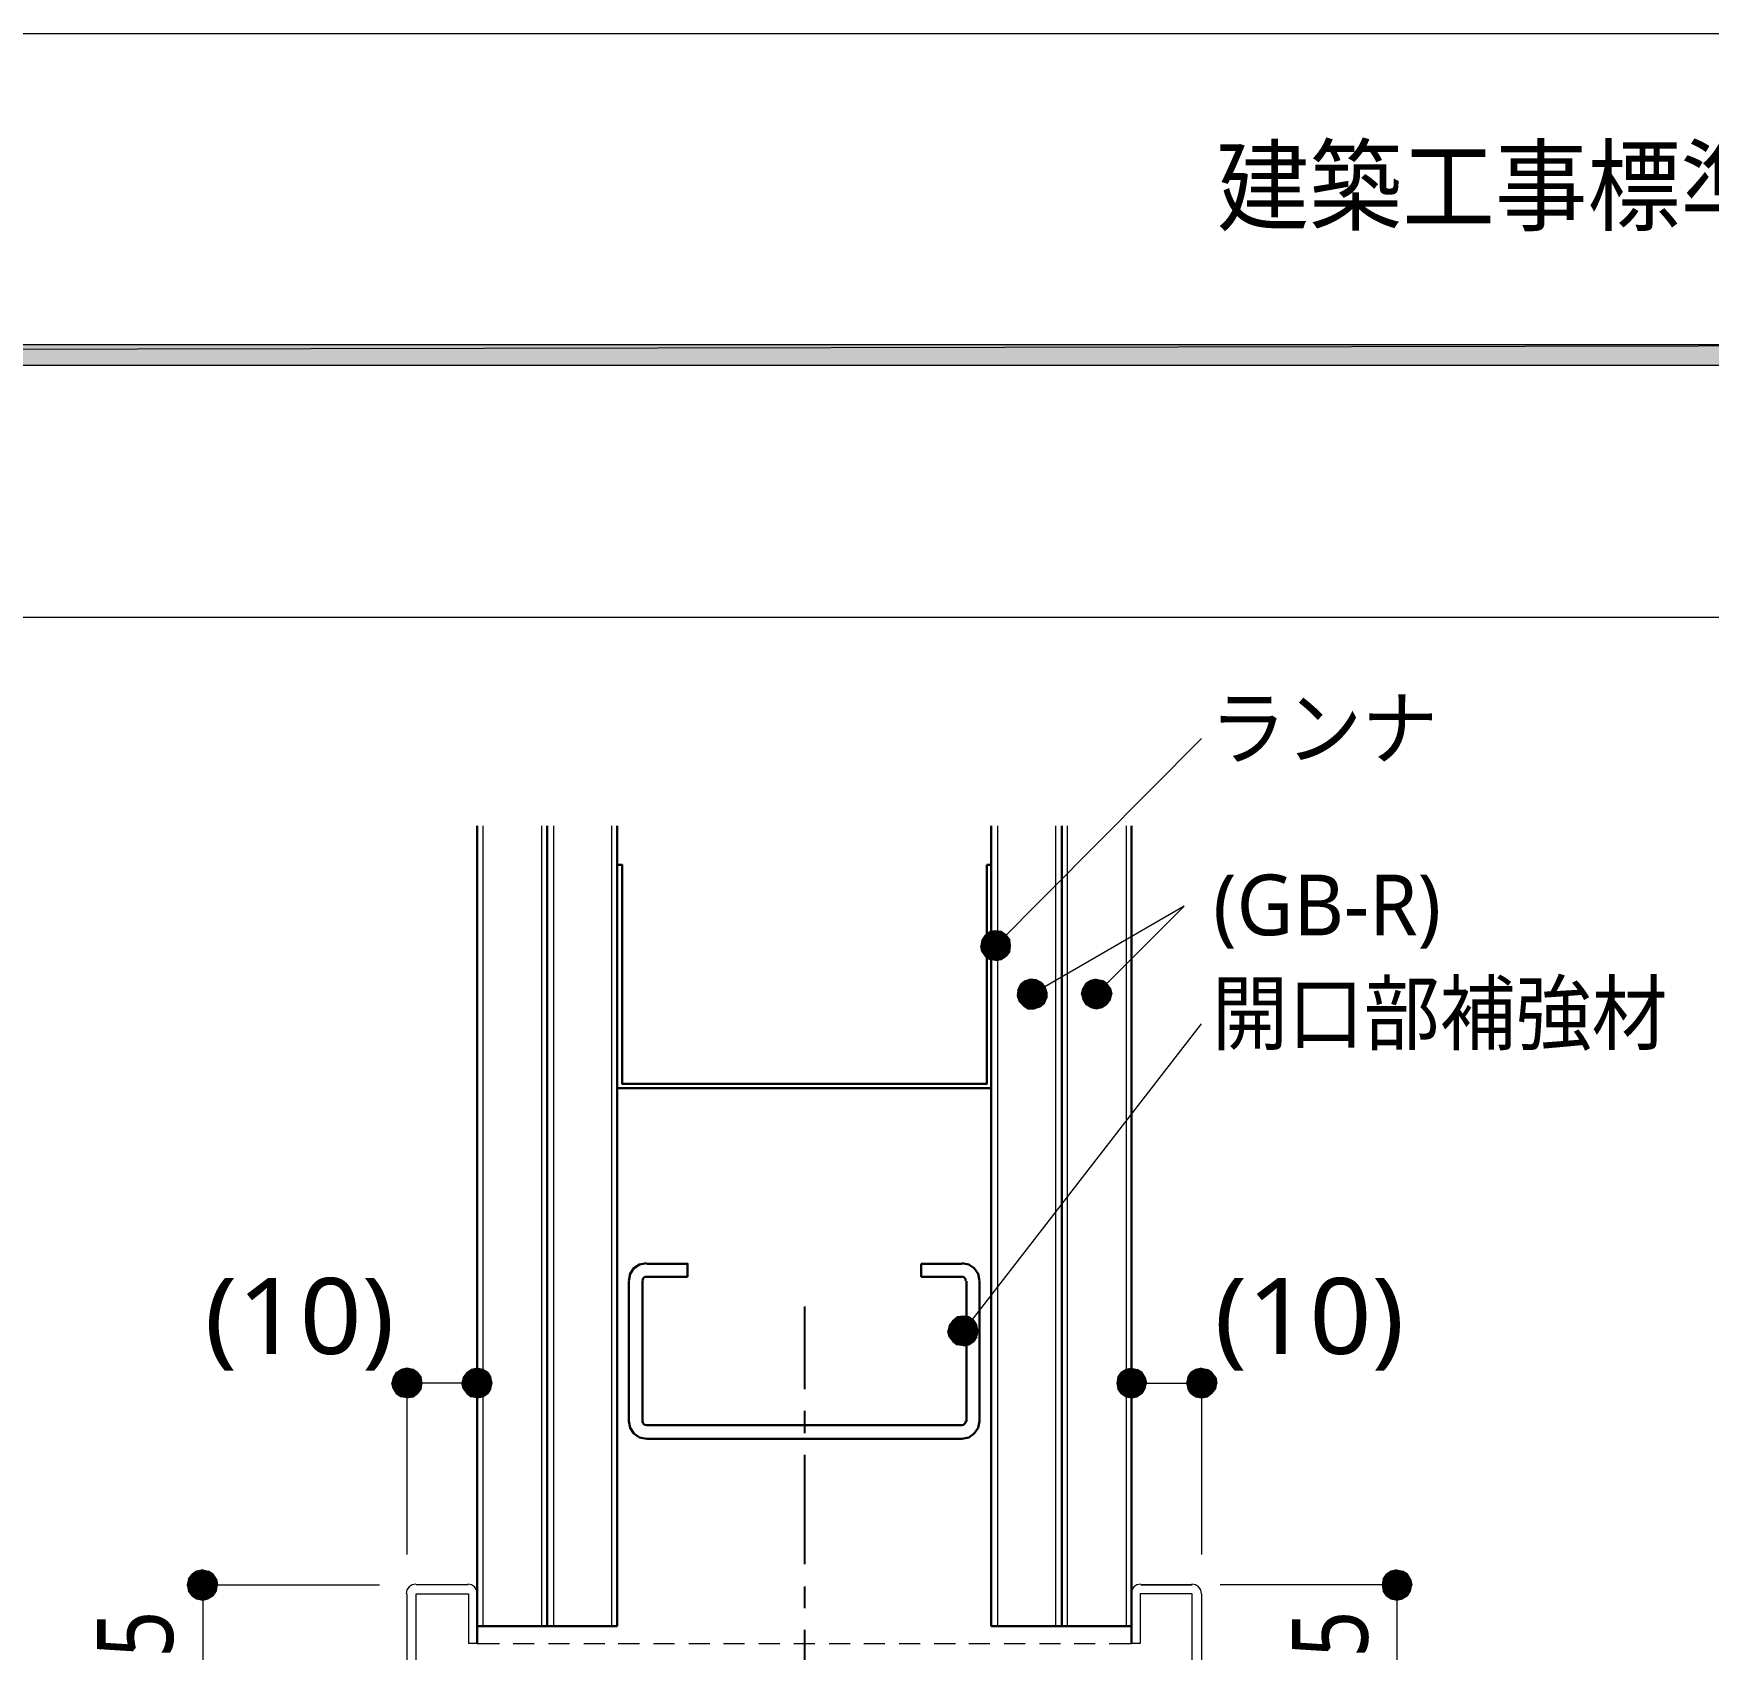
# Model space of a CAD drawing. Header units: millimetres. Extents: x 0 to 420, y 0 to 297.
# Drawn here: x 307.5 to 364.8, y 241.7 to 297 of the extents above; entities that cross this region are included whole.
import ezdxf
from ezdxf.enums import TextEntityAlignment as Align

# ---------------------------------------------------------------- set-up
doc = ezdxf.new("R2010")
doc.units = ezdxf.units.MM
doc.styles.add('kst32b', font='NotoSansJP-Variable.ttf')

msp = doc.modelspace()

# ---------------------------------------------------------------- hatches: boundary and pattern name
h = msp.add_hatch(color=7)
h.paths.add_polyline_path([(394.166, 285.623), (394.166, 286.321), (26.183, 285.623), (394.166, 285.623)])
h.paths.add_polyline_path([(394.166, 286.321), (26.183, 285.623), (26.183, 286.321), (394.166, 286.321)])
h = msp.add_hatch(color=7)
h.paths.add_polyline_path([(340.445, 266.255), (340.254, 266.234), (340.445, 265.747), (340.445, 266.255)])
h.paths.add_polyline_path([(340.254, 266.234), (340.445, 265.747), (340.085, 266.107), (340.254, 266.234)])
h.paths.add_polyline_path([(340.445, 265.747), (340.085, 266.107), (339.979, 265.938), (340.445, 265.747)])
for points in [[(340.635, 266.234), (340.445, 266.255), (340.445, 265.747), (340.635, 266.234)], [(341.63, 264.604), (341.439, 264.541), (341.694, 264.096), (341.63, 264.604)], [(343.704, 264.562), (343.535, 264.456), (343.895, 264.096), (343.704, 264.562)], [(339.535, 253.047), (339.344, 253.069), (339.344, 252.561), (339.535, 253.047)], [(320.506, 251.248), (320.294, 251.291), (320.294, 250.783), (320.506, 251.248)], [(322.898, 251.248), (322.707, 251.291), (322.707, 250.783), (322.898, 251.248)], [(344.911, 250.317), (345.101, 250.275), (345.101, 250.783), (344.911, 250.317)], [(347.303, 250.317), (347.493, 250.275), (347.493, 250.783), (347.303, 250.317)], [(313.097, 243.396), (313.309, 243.353), (313.309, 243.882), (313.097, 243.396)], [(353.991, 243.396), (354.182, 243.353), (354.182, 243.882), (353.991, 243.396)]]:
    msp.add_hatch(color=7).paths.add_polyline_path(points)
h = msp.add_hatch(color=7)
h.paths.add_polyline_path([(340.953, 265.747), (340.931, 265.938), (340.445, 265.747), (340.953, 265.747)])
h.paths.add_polyline_path([(340.931, 265.938), (340.445, 265.747), (340.804, 266.107), (340.931, 265.938)])
h.paths.add_polyline_path([(340.445, 265.747), (340.804, 266.107), (340.635, 266.234), (340.445, 265.747)])
h = msp.add_hatch(color=7)
h.paths.add_polyline_path([(339.979, 265.938), (339.937, 265.747), (340.445, 265.747), (339.979, 265.938)])
h.paths.add_polyline_path([(339.937, 265.747), (340.445, 265.747), (339.979, 265.557), (339.937, 265.747)])
h.paths.add_polyline_path([(340.445, 265.747), (339.979, 265.557), (340.085, 265.388), (340.445, 265.747)])
h = msp.add_hatch(color=7)
h.paths.add_polyline_path([(340.085, 265.388), (340.254, 265.282), (340.445, 265.747), (340.085, 265.388)])
h.paths.add_polyline_path([(340.254, 265.282), (340.445, 265.747), (340.445, 265.239), (340.254, 265.282)])
h.paths.add_polyline_path([(340.445, 265.747), (340.445, 265.239), (340.635, 265.282), (340.445, 265.747)])
h = msp.add_hatch(color=7)
h.paths.add_polyline_path([(340.635, 265.282), (340.804, 265.388), (340.445, 265.747), (340.635, 265.282)])
h.paths.add_polyline_path([(340.804, 265.388), (340.445, 265.747), (340.931, 265.557), (340.804, 265.388)])
h.paths.add_polyline_path([(340.445, 265.747), (340.931, 265.557), (340.953, 265.747), (340.445, 265.747)])
h = msp.add_hatch(color=7)
h.paths.add_polyline_path([(341.439, 264.541), (341.291, 264.414), (341.694, 264.096), (341.439, 264.541)])
h.paths.add_polyline_path([(341.291, 264.414), (341.694, 264.096), (341.207, 264.223), (341.291, 264.414)])
h.paths.add_polyline_path([(341.694, 264.096), (341.207, 264.223), (341.186, 264.033), (341.694, 264.096)])
h = msp.add_hatch(color=7)
h.paths.add_polyline_path([(342.138, 264.35), (342.011, 264.499), (341.694, 264.096), (342.138, 264.35)])
h.paths.add_polyline_path([(342.011, 264.499), (341.694, 264.096), (341.842, 264.583), (342.011, 264.499)])
h.paths.add_polyline_path([(341.694, 264.096), (341.842, 264.583), (341.63, 264.604), (341.694, 264.096)])
h = msp.add_hatch(color=7)
h.paths.add_polyline_path([(342.117, 263.779), (342.202, 263.97), (341.694, 264.096), (342.117, 263.779)])
h.paths.add_polyline_path([(342.202, 263.97), (341.694, 264.096), (342.202, 264.16), (342.202, 263.97)])
h.paths.add_polyline_path([(341.694, 264.096), (342.202, 264.16), (342.138, 264.35), (341.694, 264.096)])
h = msp.add_hatch(color=7)
h.paths.add_polyline_path([(343.535, 264.456), (343.429, 264.287), (343.895, 264.096), (343.535, 264.456)])
h.paths.add_polyline_path([(343.429, 264.287), (343.895, 264.096), (343.387, 264.096), (343.429, 264.287)])
h.paths.add_polyline_path([(343.895, 264.096), (343.387, 264.096), (343.429, 263.906), (343.895, 264.096)])
h = msp.add_hatch(color=7)
h.paths.add_polyline_path([(344.255, 264.456), (344.106, 264.562), (343.895, 264.096), (344.255, 264.456)])
h.paths.add_polyline_path([(344.106, 264.562), (343.895, 264.096), (343.895, 264.604), (344.106, 264.562)])
h.paths.add_polyline_path([(343.895, 264.096), (343.895, 264.604), (343.704, 264.562), (343.895, 264.096)])
h = msp.add_hatch(color=7)
h.paths.add_polyline_path([(344.382, 263.906), (344.424, 264.096), (343.895, 264.096), (344.382, 263.906)])
h.paths.add_polyline_path([(344.424, 264.096), (343.895, 264.096), (344.382, 264.287), (344.424, 264.096)])
h.paths.add_polyline_path([(343.895, 264.096), (344.382, 264.287), (344.255, 264.456), (343.895, 264.096)])
h = msp.add_hatch(color=7)
h.paths.add_polyline_path([(341.186, 264.033), (341.249, 263.842), (341.694, 264.096), (341.186, 264.033)])
h.paths.add_polyline_path([(341.249, 263.842), (341.694, 264.096), (341.397, 263.694), (341.249, 263.842)])
h.paths.add_polyline_path([(341.694, 264.096), (341.397, 263.694), (341.566, 263.588), (341.694, 264.096)])
h = msp.add_hatch(color=7)
h.paths.add_polyline_path([(341.566, 263.588), (341.778, 263.588), (341.694, 264.096), (341.566, 263.588)])
h.paths.add_polyline_path([(341.778, 263.588), (341.694, 264.096), (341.947, 263.652), (341.778, 263.588)])
h.paths.add_polyline_path([(341.694, 264.096), (341.947, 263.652), (342.117, 263.779), (341.694, 264.096)])
h = msp.add_hatch(color=7)
h.paths.add_polyline_path([(343.429, 263.906), (343.535, 263.737), (343.895, 264.096), (343.429, 263.906)])
h.paths.add_polyline_path([(343.535, 263.737), (343.895, 264.096), (343.704, 263.631), (343.535, 263.737)])
h.paths.add_polyline_path([(343.895, 264.096), (343.704, 263.631), (343.895, 263.588), (343.895, 264.096)])
h = msp.add_hatch(color=7)
h.paths.add_polyline_path([(343.895, 263.588), (344.106, 263.631), (343.895, 264.096), (343.895, 263.588)])
h.paths.add_polyline_path([(344.106, 263.631), (343.895, 264.096), (344.255, 263.737), (344.106, 263.631)])
h.paths.add_polyline_path([(343.895, 264.096), (344.255, 263.737), (344.382, 263.906), (343.895, 264.096)])
h = msp.add_hatch(color=7)
h.paths.add_polyline_path([(339.344, 253.069), (339.132, 253.047), (339.344, 252.561), (339.344, 253.069)])
h.paths.add_polyline_path([(339.132, 253.047), (339.344, 252.561), (338.984, 252.921), (339.132, 253.047)])
h.paths.add_polyline_path([(339.344, 252.561), (338.984, 252.921), (338.857, 252.751), (339.344, 252.561)])
h = msp.add_hatch(color=7)
h.paths.add_polyline_path([(339.852, 252.561), (339.81, 252.751), (339.344, 252.561), (339.852, 252.561)])
h.paths.add_polyline_path([(339.81, 252.751), (339.344, 252.561), (339.704, 252.921), (339.81, 252.751)])
h.paths.add_polyline_path([(339.344, 252.561), (339.704, 252.921), (339.535, 253.047), (339.344, 252.561)])
h = msp.add_hatch(color=7)
h.paths.add_polyline_path([(338.857, 252.751), (338.815, 252.561), (339.344, 252.561), (338.857, 252.751)])
h.paths.add_polyline_path([(338.815, 252.561), (339.344, 252.561), (338.857, 252.37), (338.815, 252.561)])
h.paths.add_polyline_path([(339.344, 252.561), (338.857, 252.37), (338.984, 252.201), (339.344, 252.561)])
h = msp.add_hatch(color=7)
h.paths.add_polyline_path([(338.984, 252.201), (339.132, 252.095), (339.344, 252.561), (338.984, 252.201)])
h.paths.add_polyline_path([(339.132, 252.095), (339.344, 252.561), (339.344, 252.053), (339.132, 252.095)])
h.paths.add_polyline_path([(339.344, 252.561), (339.344, 252.053), (339.535, 252.095), (339.344, 252.561)])
h = msp.add_hatch(color=7)
h.paths.add_polyline_path([(339.535, 252.095), (339.704, 252.201), (339.344, 252.561), (339.535, 252.095)])
h.paths.add_polyline_path([(339.704, 252.201), (339.344, 252.561), (339.81, 252.37), (339.704, 252.201)])
h.paths.add_polyline_path([(339.344, 252.561), (339.81, 252.37), (339.852, 252.561), (339.344, 252.561)])
h = msp.add_hatch(color=7)
h.paths.add_polyline_path([(320.294, 251.291), (320.104, 251.248), (320.294, 250.783), (320.294, 251.291)])
h.paths.add_polyline_path([(320.104, 251.248), (320.294, 250.783), (319.934, 251.142), (320.104, 251.248)])
h.paths.add_polyline_path([(320.294, 250.783), (319.934, 251.142), (319.828, 250.973), (320.294, 250.783)])
h = msp.add_hatch(color=7)
h.paths.add_polyline_path([(320.823, 250.783), (320.781, 250.973), (320.294, 250.783), (320.823, 250.783)])
h.paths.add_polyline_path([(320.781, 250.973), (320.294, 250.783), (320.654, 251.142), (320.781, 250.973)])
h.paths.add_polyline_path([(320.294, 250.783), (320.654, 251.142), (320.506, 251.248), (320.294, 250.783)])
h = msp.add_hatch(color=7)
h.paths.add_polyline_path([(322.707, 251.291), (322.495, 251.248), (322.707, 250.783), (322.707, 251.291)])
h.paths.add_polyline_path([(322.495, 251.248), (322.707, 250.783), (322.347, 251.142), (322.495, 251.248)])
h.paths.add_polyline_path([(322.707, 250.783), (322.347, 251.142), (322.22, 250.973), (322.707, 250.783)])
h = msp.add_hatch(color=7)
h.paths.add_polyline_path([(323.215, 250.783), (323.173, 250.973), (322.707, 250.783), (323.215, 250.783)])
h.paths.add_polyline_path([(323.173, 250.973), (322.707, 250.783), (323.067, 251.142), (323.173, 250.973)])
h.paths.add_polyline_path([(322.707, 250.783), (323.067, 251.142), (322.898, 251.248), (322.707, 250.783)])
h = msp.add_hatch(color=7)
h.paths.add_polyline_path([(344.911, 251.248), (344.741, 251.142), (345.101, 250.783), (344.911, 251.248)])
h.paths.add_polyline_path([(344.741, 251.142), (345.101, 250.783), (344.636, 250.973), (344.741, 251.142)])
h.paths.add_polyline_path([(345.101, 250.783), (344.636, 250.973), (344.593, 250.783), (345.101, 250.783)])
h = msp.add_hatch(color=7)
h.paths.add_polyline_path([(345.461, 251.142), (345.292, 251.248), (345.101, 250.783), (345.461, 251.142)])
h.paths.add_polyline_path([(345.292, 251.248), (345.101, 250.783), (345.101, 251.291), (345.292, 251.248)])
h.paths.add_polyline_path([(345.101, 250.783), (345.101, 251.291), (344.911, 251.248), (345.101, 250.783)])
h = msp.add_hatch(color=7)
h.paths.add_polyline_path([(345.567, 250.592), (345.609, 250.783), (345.101, 250.783), (345.567, 250.592)])
h.paths.add_polyline_path([(345.609, 250.783), (345.101, 250.783), (345.567, 250.973), (345.609, 250.783)])
h.paths.add_polyline_path([(345.101, 250.783), (345.567, 250.973), (345.461, 251.142), (345.101, 250.783)])
h = msp.add_hatch(color=7)
h.paths.add_polyline_path([(347.303, 251.248), (347.133, 251.142), (347.493, 250.783), (347.303, 251.248)])
h.paths.add_polyline_path([(347.133, 251.142), (347.493, 250.783), (347.028, 250.973), (347.133, 251.142)])
h.paths.add_polyline_path([(347.493, 250.783), (347.028, 250.973), (346.985, 250.783), (347.493, 250.783)])
h = msp.add_hatch(color=7)
h.paths.add_polyline_path([(347.853, 251.142), (347.705, 251.248), (347.493, 250.783), (347.853, 251.142)])
h.paths.add_polyline_path([(347.705, 251.248), (347.493, 250.783), (347.493, 251.291), (347.705, 251.248)])
h.paths.add_polyline_path([(347.493, 250.783), (347.493, 251.291), (347.303, 251.248), (347.493, 250.783)])
h = msp.add_hatch(color=7)
h.paths.add_polyline_path([(347.98, 250.592), (348.022, 250.783), (347.493, 250.783), (347.98, 250.592)])
h.paths.add_polyline_path([(348.022, 250.783), (347.493, 250.783), (347.98, 250.973), (348.022, 250.783)])
h.paths.add_polyline_path([(347.493, 250.783), (347.98, 250.973), (347.853, 251.142), (347.493, 250.783)])
h = msp.add_hatch(color=7)
h.paths.add_polyline_path([(319.828, 250.973), (319.786, 250.783), (320.294, 250.783), (319.828, 250.973)])
h.paths.add_polyline_path([(319.786, 250.783), (320.294, 250.783), (319.828, 250.592), (319.786, 250.783)])
h.paths.add_polyline_path([(320.294, 250.783), (319.828, 250.592), (319.934, 250.423), (320.294, 250.783)])
h = msp.add_hatch(color=7)
h.paths.add_polyline_path([(319.934, 250.423), (320.104, 250.317), (320.294, 250.783), (319.934, 250.423)])
h.paths.add_polyline_path([(320.104, 250.317), (320.294, 250.783), (320.294, 250.275), (320.104, 250.317)])
h.paths.add_polyline_path([(320.294, 250.783), (320.294, 250.275), (320.506, 250.317), (320.294, 250.783)])
h = msp.add_hatch(color=7)
h.paths.add_polyline_path([(320.506, 250.317), (320.654, 250.423), (320.294, 250.783), (320.506, 250.317)])
h.paths.add_polyline_path([(320.654, 250.423), (320.294, 250.783), (320.781, 250.592), (320.654, 250.423)])
h.paths.add_polyline_path([(320.294, 250.783), (320.781, 250.592), (320.823, 250.783), (320.294, 250.783)])
h = msp.add_hatch(color=7)
h.paths.add_polyline_path([(322.22, 250.973), (322.178, 250.783), (322.707, 250.783), (322.22, 250.973)])
h.paths.add_polyline_path([(322.178, 250.783), (322.707, 250.783), (322.22, 250.592), (322.178, 250.783)])
h.paths.add_polyline_path([(322.707, 250.783), (322.22, 250.592), (322.347, 250.423), (322.707, 250.783)])
h = msp.add_hatch(color=7)
h.paths.add_polyline_path([(322.347, 250.423), (322.495, 250.317), (322.707, 250.783), (322.347, 250.423)])
h.paths.add_polyline_path([(322.495, 250.317), (322.707, 250.783), (322.707, 250.275), (322.495, 250.317)])
h.paths.add_polyline_path([(322.707, 250.783), (322.707, 250.275), (322.898, 250.317), (322.707, 250.783)])
h = msp.add_hatch(color=7)
h.paths.add_polyline_path([(322.898, 250.317), (323.067, 250.423), (322.707, 250.783), (322.898, 250.317)])
h.paths.add_polyline_path([(323.067, 250.423), (322.707, 250.783), (323.173, 250.592), (323.067, 250.423)])
h.paths.add_polyline_path([(322.707, 250.783), (323.173, 250.592), (323.215, 250.783), (322.707, 250.783)])
h = msp.add_hatch(color=7)
h.paths.add_polyline_path([(344.593, 250.783), (344.636, 250.592), (345.101, 250.783), (344.593, 250.783)])
h.paths.add_polyline_path([(344.636, 250.592), (345.101, 250.783), (344.741, 250.423), (344.636, 250.592)])
h.paths.add_polyline_path([(345.101, 250.783), (344.741, 250.423), (344.911, 250.317), (345.101, 250.783)])
h = msp.add_hatch(color=7)
h.paths.add_polyline_path([(345.101, 250.275), (345.292, 250.317), (345.101, 250.783), (345.101, 250.275)])
h.paths.add_polyline_path([(345.292, 250.317), (345.101, 250.783), (345.461, 250.423), (345.292, 250.317)])
h.paths.add_polyline_path([(345.101, 250.783), (345.461, 250.423), (345.567, 250.592), (345.101, 250.783)])
h = msp.add_hatch(color=7)
h.paths.add_polyline_path([(346.985, 250.783), (347.028, 250.592), (347.493, 250.783), (346.985, 250.783)])
h.paths.add_polyline_path([(347.028, 250.592), (347.493, 250.783), (347.133, 250.423), (347.028, 250.592)])
h.paths.add_polyline_path([(347.493, 250.783), (347.133, 250.423), (347.303, 250.317), (347.493, 250.783)])
h = msp.add_hatch(color=7)
h.paths.add_polyline_path([(347.493, 250.275), (347.705, 250.317), (347.493, 250.783), (347.493, 250.275)])
h.paths.add_polyline_path([(347.705, 250.317), (347.493, 250.783), (347.853, 250.423), (347.705, 250.317)])
h.paths.add_polyline_path([(347.493, 250.783), (347.853, 250.423), (347.98, 250.592), (347.493, 250.783)])
h = msp.add_hatch(color=7)
h.paths.add_polyline_path([(313.097, 244.348), (312.949, 244.242), (313.309, 243.882), (313.097, 244.348)])
h.paths.add_polyline_path([(312.949, 244.242), (313.309, 243.882), (312.822, 244.073), (312.949, 244.242)])
h.paths.add_polyline_path([(313.309, 243.882), (312.822, 244.073), (312.78, 243.882), (313.309, 243.882)])
h = msp.add_hatch(color=7)
h.paths.add_polyline_path([(313.669, 244.242), (313.5, 244.348), (313.309, 243.882), (313.669, 244.242)])
h.paths.add_polyline_path([(313.5, 244.348), (313.309, 243.882), (313.309, 244.39), (313.5, 244.348)])
h.paths.add_polyline_path([(313.309, 243.882), (313.309, 244.39), (313.097, 244.348), (313.309, 243.882)])
h = msp.add_hatch(color=7)
h.paths.add_polyline_path([(313.775, 243.671), (313.817, 243.882), (313.309, 243.882), (313.775, 243.671)])
h.paths.add_polyline_path([(313.817, 243.882), (313.309, 243.882), (313.775, 244.073), (313.817, 243.882)])
h.paths.add_polyline_path([(313.309, 243.882), (313.775, 244.073), (313.669, 244.242), (313.309, 243.882)])
h = msp.add_hatch(color=7)
h.paths.add_polyline_path([(353.991, 244.348), (353.822, 244.242), (354.182, 243.882), (353.991, 244.348)])
h.paths.add_polyline_path([(353.822, 244.242), (354.182, 243.882), (353.716, 244.073), (353.822, 244.242)])
h.paths.add_polyline_path([(354.182, 243.882), (353.716, 244.073), (353.674, 243.882), (354.182, 243.882)])
h = msp.add_hatch(color=7)
h.paths.add_polyline_path([(354.542, 244.242), (354.372, 244.348), (354.182, 243.882), (354.542, 244.242)])
h.paths.add_polyline_path([(354.372, 244.348), (354.182, 243.882), (354.182, 244.39), (354.372, 244.348)])
h.paths.add_polyline_path([(354.182, 243.882), (354.182, 244.39), (353.991, 244.348), (354.182, 243.882)])
h = msp.add_hatch(color=7)
h.paths.add_polyline_path([(354.647, 243.671), (354.69, 243.882), (354.182, 243.882), (354.647, 243.671)])
h.paths.add_polyline_path([(354.69, 243.882), (354.182, 243.882), (354.647, 244.073), (354.69, 243.882)])
h.paths.add_polyline_path([(354.182, 243.882), (354.647, 244.073), (354.542, 244.242), (354.182, 243.882)])
h = msp.add_hatch(color=7)
h.paths.add_polyline_path([(312.78, 243.882), (312.822, 243.671), (313.309, 243.882), (312.78, 243.882)])
h.paths.add_polyline_path([(312.822, 243.671), (313.309, 243.882), (312.949, 243.501), (312.822, 243.671)])
h.paths.add_polyline_path([(313.309, 243.882), (312.949, 243.501), (313.097, 243.396), (313.309, 243.882)])
h = msp.add_hatch(color=7)
h.paths.add_polyline_path([(313.309, 243.353), (313.5, 243.396), (313.309, 243.882), (313.309, 243.353)])
h.paths.add_polyline_path([(313.5, 243.396), (313.309, 243.882), (313.669, 243.501), (313.5, 243.396)])
h.paths.add_polyline_path([(313.309, 243.882), (313.669, 243.501), (313.775, 243.671), (313.309, 243.882)])
h = msp.add_hatch(color=7)
h.paths.add_polyline_path([(353.674, 243.882), (353.716, 243.671), (354.182, 243.882), (353.674, 243.882)])
h.paths.add_polyline_path([(353.716, 243.671), (354.182, 243.882), (353.822, 243.501), (353.716, 243.671)])
h.paths.add_polyline_path([(354.182, 243.882), (353.822, 243.501), (353.991, 243.396), (354.182, 243.882)])
h = msp.add_hatch(color=7)
h.paths.add_polyline_path([(354.182, 243.353), (354.372, 243.396), (354.182, 243.882), (354.182, 243.353)])
h.paths.add_polyline_path([(354.372, 243.396), (354.182, 243.882), (354.542, 243.501), (354.372, 243.396)])
h.paths.add_polyline_path([(354.182, 243.882), (354.542, 243.501), (354.647, 243.671), (354.182, 243.882)])

# ---------------------------------------------------------------- linework, layer by layer
at = {"lineweight": 13}
msp.add_lwpolyline([(0.191, 0), (0.191, 296.968), (420.158, 296.968), (420.158, 0)], close=True, dxfattribs=at)
at = {"lineweight": 0}
for points in [[(394.166, 285.623), (394.166, 286.321), (26.183, 285.623)], [(394.166, 286.321), (26.183, 285.623), (26.183, 286.321)], [(340.445, 265.747), (340.085, 266.107), (339.979, 265.938)], [(340.254, 266.234), (340.445, 265.747), (340.085, 266.107)], [(340.445, 266.255), (340.254, 266.234), (340.445, 265.747)], [(340.635, 266.234), (340.445, 266.255), (340.445, 265.747)], [(340.445, 265.747), (340.804, 266.107), (340.635, 266.234)], [(340.931, 265.938), (340.445, 265.747), (340.804, 266.107)], [(339.979, 265.938), (339.937, 265.747), (340.445, 265.747)], [(339.937, 265.747), (340.445, 265.747), (339.979, 265.557)], [(340.445, 265.747), (339.979, 265.557), (340.085, 265.388)], [(340.085, 265.388), (340.254, 265.282), (340.445, 265.747)], [(340.254, 265.282), (340.445, 265.747), (340.445, 265.239)], [(340.953, 265.747), (340.931, 265.938), (340.445, 265.747)], [(340.445, 265.747), (340.445, 265.239), (340.635, 265.282)], [(340.635, 265.282), (340.804, 265.388), (340.445, 265.747)], [(340.804, 265.388), (340.445, 265.747), (340.931, 265.557)], [(340.445, 265.747), (340.931, 265.557), (340.953, 265.747)], [(341.291, 264.414), (341.694, 264.096), (341.207, 264.223)], [(341.439, 264.541), (341.291, 264.414), (341.694, 264.096)], [(341.63, 264.604), (341.439, 264.541), (341.694, 264.096)], [(341.694, 264.096), (341.842, 264.583), (341.63, 264.604)], [(342.011, 264.499), (341.694, 264.096), (341.842, 264.583)], [(342.138, 264.35), (342.011, 264.499), (341.694, 264.096)], [(341.694, 264.096), (342.202, 264.16), (342.138, 264.35)], [(343.535, 264.456), (343.429, 264.287), (343.895, 264.096)], [(343.704, 264.562), (343.535, 264.456), (343.895, 264.096)], [(343.895, 264.096), (343.895, 264.604), (343.704, 264.562)], [(344.106, 264.562), (343.895, 264.096), (343.895, 264.604)], [(344.255, 264.456), (344.106, 264.562), (343.895, 264.096)], [(343.895, 264.096), (344.382, 264.287), (344.255, 264.456)], [(341.694, 264.096), (341.207, 264.223), (341.186, 264.033)], [(341.186, 264.033), (341.249, 263.842), (341.694, 264.096)], [(341.249, 263.842), (341.694, 264.096), (341.397, 263.694)], [(341.694, 264.096), (341.397, 263.694), (341.566, 263.588)], [(341.566, 263.588), (341.778, 263.588), (341.694, 264.096)], [(342.202, 263.97), (341.694, 264.096), (342.202, 264.16)], [(341.778, 263.588), (341.694, 264.096), (341.947, 263.652)], [(341.694, 264.096), (341.947, 263.652), (342.117, 263.779)], [(342.117, 263.779), (342.202, 263.97), (341.694, 264.096)], [(343.429, 264.287), (343.895, 264.096), (343.387, 264.096)], [(343.895, 264.096), (343.387, 264.096), (343.429, 263.906)], [(343.429, 263.906), (343.535, 263.737), (343.895, 264.096)], [(343.535, 263.737), (343.895, 264.096), (343.704, 263.631)], [(343.895, 264.096), (343.704, 263.631), (343.895, 263.588)], [(344.424, 264.096), (343.895, 264.096), (344.382, 264.287)], [(343.895, 263.588), (344.106, 263.631), (343.895, 264.096)], [(344.106, 263.631), (343.895, 264.096), (344.255, 263.737)], [(343.895, 264.096), (344.255, 263.737), (344.382, 263.906)], [(344.382, 263.906), (344.424, 264.096), (343.895, 264.096)], [(339.344, 252.561), (338.984, 252.921), (338.857, 252.751)], [(339.132, 253.047), (339.344, 252.561), (338.984, 252.921)], [(339.344, 253.069), (339.132, 253.047), (339.344, 252.561)], [(339.535, 253.047), (339.344, 253.069), (339.344, 252.561)], [(339.344, 252.561), (339.704, 252.921), (339.535, 253.047)], [(339.81, 252.751), (339.344, 252.561), (339.704, 252.921)], [(338.857, 252.751), (338.815, 252.561), (339.344, 252.561)], [(338.815, 252.561), (339.344, 252.561), (338.857, 252.37)], [(339.344, 252.561), (338.857, 252.37), (338.984, 252.201)], [(338.984, 252.201), (339.132, 252.095), (339.344, 252.561)], [(339.132, 252.095), (339.344, 252.561), (339.344, 252.053)], [(339.852, 252.561), (339.81, 252.751), (339.344, 252.561)], [(339.344, 252.561), (339.344, 252.053), (339.535, 252.095)], [(339.535, 252.095), (339.704, 252.201), (339.344, 252.561)], [(339.704, 252.201), (339.344, 252.561), (339.81, 252.37)], [(339.344, 252.561), (339.81, 252.37), (339.852, 252.561)], [(320.294, 250.783), (319.934, 251.142), (319.828, 250.973)], [(320.104, 251.248), (320.294, 250.783), (319.934, 251.142)], [(320.294, 251.291), (320.104, 251.248), (320.294, 250.783)], [(320.506, 251.248), (320.294, 251.291), (320.294, 250.783)], [(320.294, 250.783), (320.654, 251.142), (320.506, 251.248)], [(320.781, 250.973), (320.294, 250.783), (320.654, 251.142)], [(322.707, 250.783), (322.347, 251.142), (322.22, 250.973)], [(322.495, 251.248), (322.707, 250.783), (322.347, 251.142)], [(322.707, 251.291), (322.495, 251.248), (322.707, 250.783)], [(322.898, 251.248), (322.707, 251.291), (322.707, 250.783)], [(322.707, 250.783), (323.067, 251.142), (322.898, 251.248)], [(323.173, 250.973), (322.707, 250.783), (323.067, 251.142)], [(344.741, 251.142), (345.101, 250.783), (344.636, 250.973)], [(344.911, 251.248), (344.741, 251.142), (345.101, 250.783)], [(345.101, 250.783), (345.101, 251.291), (344.911, 251.248)], [(345.292, 251.248), (345.101, 250.783), (345.101, 251.291)], [(345.461, 251.142), (345.292, 251.248), (345.101, 250.783)], [(345.101, 250.783), (345.567, 250.973), (345.461, 251.142)], [(347.133, 251.142), (347.493, 250.783), (347.028, 250.973)], [(347.303, 251.248), (347.133, 251.142), (347.493, 250.783)], [(347.493, 250.783), (347.493, 251.291), (347.303, 251.248)], [(347.705, 251.248), (347.493, 250.783), (347.493, 251.291)], [(347.853, 251.142), (347.705, 251.248), (347.493, 250.783)], [(347.493, 250.783), (347.98, 250.973), (347.853, 251.142)], [(319.828, 250.973), (319.786, 250.783), (320.294, 250.783)], [(319.786, 250.783), (320.294, 250.783), (319.828, 250.592)], [(320.294, 250.783), (319.828, 250.592), (319.934, 250.423)], [(319.934, 250.423), (320.104, 250.317), (320.294, 250.783)], [(320.104, 250.317), (320.294, 250.783), (320.294, 250.275)], [(320.823, 250.783), (320.781, 250.973), (320.294, 250.783)], [(320.294, 250.783), (320.294, 250.275), (320.506, 250.317)], [(320.506, 250.317), (320.654, 250.423), (320.294, 250.783)], [(320.654, 250.423), (320.294, 250.783), (320.781, 250.592)], [(320.294, 250.783), (320.781, 250.592), (320.823, 250.783)], [(322.22, 250.973), (322.178, 250.783), (322.707, 250.783)], [(322.178, 250.783), (322.707, 250.783), (322.22, 250.592)], [(322.707, 250.783), (322.22, 250.592), (322.347, 250.423)], [(322.347, 250.423), (322.495, 250.317), (322.707, 250.783)], [(322.495, 250.317), (322.707, 250.783), (322.707, 250.275)], [(323.215, 250.783), (323.173, 250.973), (322.707, 250.783)], [(322.707, 250.783), (322.707, 250.275), (322.898, 250.317)], [(322.898, 250.317), (323.067, 250.423), (322.707, 250.783)], [(323.067, 250.423), (322.707, 250.783), (323.173, 250.592)], [(322.707, 250.783), (323.173, 250.592), (323.215, 250.783)], [(345.101, 250.783), (344.636, 250.973), (344.593, 250.783)], [(344.593, 250.783), (344.636, 250.592), (345.101, 250.783)], [(344.636, 250.592), (345.101, 250.783), (344.741, 250.423)], [(345.101, 250.783), (344.741, 250.423), (344.911, 250.317)], [(344.911, 250.317), (345.101, 250.275), (345.101, 250.783)], [(345.609, 250.783), (345.101, 250.783), (345.567, 250.973)], [(345.101, 250.275), (345.292, 250.317), (345.101, 250.783)], [(345.292, 250.317), (345.101, 250.783), (345.461, 250.423)], [(345.101, 250.783), (345.461, 250.423), (345.567, 250.592)], [(345.567, 250.592), (345.609, 250.783), (345.101, 250.783)], [(347.493, 250.783), (347.028, 250.973), (346.985, 250.783)], [(346.985, 250.783), (347.028, 250.592), (347.493, 250.783)], [(347.028, 250.592), (347.493, 250.783), (347.133, 250.423)], [(347.493, 250.783), (347.133, 250.423), (347.303, 250.317)], [(347.303, 250.317), (347.493, 250.275), (347.493, 250.783)], [(348.022, 250.783), (347.493, 250.783), (347.98, 250.973)], [(347.493, 250.275), (347.705, 250.317), (347.493, 250.783)], [(347.705, 250.317), (347.493, 250.783), (347.853, 250.423)], [(347.493, 250.783), (347.853, 250.423), (347.98, 250.592)], [(347.98, 250.592), (348.022, 250.783), (347.493, 250.783)], [(312.949, 244.242), (313.309, 243.882), (312.822, 244.073)], [(313.097, 244.348), (312.949, 244.242), (313.309, 243.882)], [(313.309, 243.882), (313.309, 244.39), (313.097, 244.348)], [(313.5, 244.348), (313.309, 243.882), (313.309, 244.39)], [(313.669, 244.242), (313.5, 244.348), (313.309, 243.882)], [(313.309, 243.882), (313.775, 244.073), (313.669, 244.242)], [(353.822, 244.242), (354.182, 243.882), (353.716, 244.073)], [(353.991, 244.348), (353.822, 244.242), (354.182, 243.882)], [(354.182, 243.882), (354.182, 244.39), (353.991, 244.348)], [(354.372, 244.348), (354.182, 243.882), (354.182, 244.39)], [(354.542, 244.242), (354.372, 244.348), (354.182, 243.882)], [(354.182, 243.882), (354.647, 244.073), (354.542, 244.242)], [(313.309, 243.882), (312.822, 244.073), (312.78, 243.882)], [(312.78, 243.882), (312.822, 243.671), (313.309, 243.882)], [(312.822, 243.671), (313.309, 243.882), (312.949, 243.501)], [(313.309, 243.882), (312.949, 243.501), (313.097, 243.396)], [(313.097, 243.396), (313.309, 243.353), (313.309, 243.882)], [(313.817, 243.882), (313.309, 243.882), (313.775, 244.073)], [(313.309, 243.353), (313.5, 243.396), (313.309, 243.882)], [(313.5, 243.396), (313.309, 243.882), (313.669, 243.501)], [(313.309, 243.882), (313.669, 243.501), (313.775, 243.671)], [(313.775, 243.671), (313.817, 243.882), (313.309, 243.882)], [(354.182, 243.882), (353.716, 244.073), (353.674, 243.882)], [(353.674, 243.882), (353.716, 243.671), (354.182, 243.882)], [(353.716, 243.671), (354.182, 243.882), (353.822, 243.501)], [(354.182, 243.882), (353.822, 243.501), (353.991, 243.396)], [(353.991, 243.396), (354.182, 243.353), (354.182, 243.882)], [(354.69, 243.882), (354.182, 243.882), (354.647, 244.073)], [(354.182, 243.353), (354.372, 243.396), (354.182, 243.882)], [(354.372, 243.396), (354.182, 243.882), (354.542, 243.501)], [(354.182, 243.882), (354.542, 243.501), (354.647, 243.671)], [(354.647, 243.671), (354.69, 243.882), (354.182, 243.882)]]:
    msp.add_lwpolyline(points, close=True, dxfattribs=at)
at = {"lineweight": 13}
for points in [[(394.166, 276.987), (26.183, 276.987)], [(340.445, 265.747), (347.493, 272.838)], [(322.898, 269.854), (322.898, 242.464)], [(324.908, 269.854), (324.908, 242.464)], [(325.311, 269.854), (325.311, 242.464)], [(327.3, 269.854), (327.3, 242.464)], [(340.508, 269.854), (340.508, 242.464)], [(342.498, 269.854), (342.498, 242.464)], [(342.9, 269.854), (342.9, 242.464)], [(344.911, 269.854), (344.911, 242.464)], [(343.895, 264.096), (346.901, 267.102), (341.694, 264.096)], [(339.344, 252.561), (347.493, 263.08)], [(322.707, 250.783), (320.294, 250.783), (320.294, 244.92)], [(345.101, 250.783), (347.493, 250.783)], [(347.493, 250.783), (347.493, 244.92)], [(313.309, 243.882), (319.363, 243.882)], [(313.309, 243.882), (313.309, 238.866), (313.309, 235.881)], [(320.601, 243.904), (320.473, 243.878), (320.369, 243.807), (320.299, 243.703), (320.273, 243.575)], [(322.389, 243.882), (320.612, 243.882)], [(322.389, 243.882), (320.612, 243.882)], [(322.707, 243.575), (322.681, 243.703), (322.611, 243.807), (322.507, 243.878), (322.379, 243.904)], [(345.408, 243.904), (345.281, 243.878), (345.176, 243.807), (345.106, 243.703), (345.08, 243.575)], [(347.176, 243.882), (345.419, 243.882)], [(345.419, 243.882), (347.176, 243.882)], [(347.493, 243.575), (347.467, 243.703), (347.397, 243.807), (347.293, 243.878), (347.165, 243.904)], [(354.182, 243.882), (348.128, 243.882)], [(354.182, 243.882), (354.182, 238.866), (354.182, 238.273)], [(320.294, 243.565), (320.294, 239.204)], [(320.612, 239.204), (320.612, 243.565)], [(320.612, 243.565), (322.411, 243.565)], [(322.411, 243.565), (322.411, 241.871)], [(322.707, 243.565), (322.707, 241.871)], [(345.101, 243.565), (345.101, 241.871)], [(345.398, 243.565), (345.398, 241.871)], [(347.176, 243.565), (345.398, 243.565)], [(347.176, 239.204), (347.176, 243.565)], [(347.493, 243.565), (347.493, 239.204)], [(322.707, 241.871), (322.411, 241.871)], [(322.707, 241.871), (323.469, 241.871)], [(323.935, 241.871), (324.654, 241.871)], [(325.141, 241.871), (325.861, 241.871)], [(326.348, 241.871), (327.067, 241.871)], [(327.533, 241.871), (328.253, 241.871)], [(328.739, 241.871), (329.459, 241.871)], [(329.946, 241.871), (330.666, 241.871)], [(331.131, 241.871), (331.851, 241.871)], [(332.338, 241.871), (333.057, 241.871)], [(333.544, 241.871), (334.264, 241.871)], [(334.751, 241.871), (335.471, 241.871)], [(335.936, 241.871), (336.656, 241.871)], [(337.143, 241.871), (337.862, 241.871)], [(338.349, 241.871), (339.069, 241.871)], [(339.535, 241.871), (340.254, 241.871)], [(340.741, 241.871), (341.461, 241.871)], [(341.947, 241.871), (342.667, 241.871)], [(343.133, 241.871), (343.853, 241.871)], [(344.339, 241.871), (345.101, 241.871)], [(345.398, 241.871), (345.101, 241.871)]]:
    msp.add_lwpolyline(points, dxfattribs=at)
at = {"lineweight": 30}
for points in [[(322.707, 241.871), (322.707, 269.854)], [(325.099, 269.854), (325.099, 242.464)], [(327.491, 269.854), (327.491, 242.464)], [(340.296, 269.854), (340.296, 242.464)], [(342.71, 269.854), (342.71, 242.464)], [(345.101, 269.854), (345.101, 241.871)], [(328.496, 254.889), (328.261, 254.842), (328.07, 254.712), (327.94, 254.521), (327.893, 254.286)], [(328.507, 254.868), (329.904, 254.868), (329.904, 254.423)], [(337.905, 254.868), (339.302, 254.868)], [(337.905, 254.423), (337.905, 254.868)], [(339.894, 254.286), (339.847, 254.521), (339.718, 254.712), (339.526, 254.842), (339.291, 254.889)], [(327.893, 249.47), (327.893, 254.275)], [(328.496, 254.423), (328.443, 254.413), (328.399, 254.383), (328.369, 254.339), (328.359, 254.286)], [(328.359, 249.47), (328.359, 254.275)], [(328.507, 254.423), (329.904, 254.423)], [(337.905, 254.423), (339.302, 254.423)], [(339.429, 254.286), (339.418, 254.339), (339.388, 254.383), (339.345, 254.413), (339.291, 254.423)], [(339.45, 249.47), (339.45, 254.275)], [(339.894, 249.47), (339.894, 254.275)], [(327.893, 249.481), (327.94, 249.246), (328.07, 249.054), (328.261, 248.925), (328.496, 248.878)], [(328.359, 249.481), (328.369, 249.427), (328.399, 249.384), (328.443, 249.354), (328.496, 249.343)], [(339.291, 248.878), (339.526, 248.925), (339.718, 249.054), (339.847, 249.246), (339.894, 249.481)], [(339.291, 249.343), (339.345, 249.354), (339.388, 249.384), (339.418, 249.427), (339.429, 249.481)], [(328.507, 249.343), (339.302, 249.343)], [(328.507, 248.878), (339.302, 248.878)], [(327.491, 242.464), (322.707, 242.464)], [(340.296, 242.464), (345.101, 242.464)]]:
    msp.add_lwpolyline(points, dxfattribs=at)
msp.add_lwpolyline([(340.148, 268.52), (340.148, 261.027), (327.66, 261.027), (327.66, 268.52), (327.491, 268.52), (327.491, 260.879), (340.296, 260.879), (340.296, 268.52)], close=True, dxfattribs=at)
at = {"lineweight": 25}
for points in [[(333.904, 253.407), (333.904, 250.571)], [(333.904, 249.83), (333.904, 249.068)], [(333.904, 248.327), (333.904, 244.581)], [(333.904, 243.819), (333.904, 243.078)], [(333.904, 242.337), (333.904, 239.501)]]:
    msp.add_lwpolyline(points, dxfattribs=at)

# ---------------------------------------------------------------- texts
at = {"style": 'kst32b'}
for s, height, p, p2 in [('建築工事標準詳細図\u3000（令和４年改定）', 2.54, (348.008, 290.486), (405.158, 290.486)), ('ランナ', 2.0791, (347.789, 272.161), (355.586, 272.161)), ('(GB-R)', 2.0791, (347.895, 266.107), (355.692, 266.107)), ('開口部補強材', 2.0791, (347.853, 262.403), (363.446, 262.403)), ('(10)', 2.5989, (313.373, 251.778), (319.87, 251.778)), ('(10)', 2.5989, (347.938, 251.778), (354.435, 251.778)), ('15 25', 2.5989, (312.293, 235.754), (312.293, 243.003)), ('25', 2.5989, (353.187, 239.755), (353.187, 243.003))]:
    msp.add_text(s, height=height, dxfattribs=at).set_placement(p, p2, align=Align.FIT)

doc.saveas('drawing.dxf')
